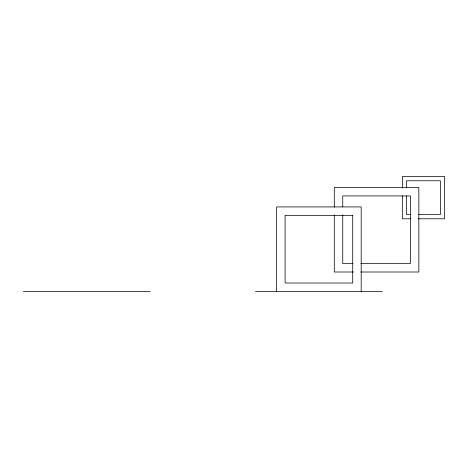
<?xml version="1.0" encoding="UTF-8"?>
<svg xmlns="http://www.w3.org/2000/svg" width="468" height="468" viewBox="0 0 468 468"><rect width="100%" height="100%" fill="white"/><g stroke="black" fill="none" stroke-linecap="round" stroke-linejoin="round"><path stroke-width="0.7" d="M410.875 214.578L406.557 214.578L406.557 195.87M418.79 214.578L440.37 214.578L440.37 180.765L406.557 180.765L406.557 187.96M410.875 218.808L402.334 218.808L402.334 195.87M418.363 218.808L444.6 218.808L444.6 176.535L402.334 176.535L402.334 188.194M352.93 263.554L342.751 263.554L342.751 214.83M360.933 263.554L410.383 263.554L410.383 195.922L342.751 195.922L342.751 206.833M353.246 272.007L334.298 272.007L334.298 214.83M360.933 272.007L418.837 272.007L418.837 187.469L334.298 187.469L334.298 207.143M23.4 291.465L150.205 291.465M255.51 291.465L382.315 291.465M361.179 291.465L361.179 206.926L276.641 206.926L276.641 291.465M352.726 215.379L285.094 215.379L285.094 283.011L352.726 283.011L352.726 215.379"/></g></svg>
